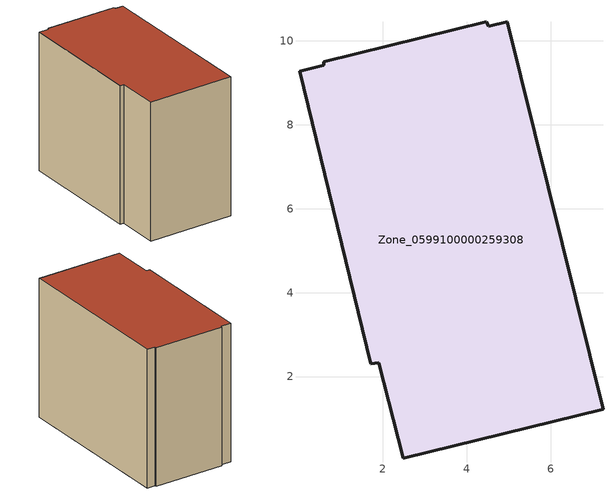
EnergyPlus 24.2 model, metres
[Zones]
Zone_0599100000259308
 floor ground (C_G): 2.49,0.05 1.91,2.33 1.72,2.31 0.02,9.28 0.6,9.41 0.59,9.5 4.47,10.46 4.53,10.35 4.97,10.46 7.25,1.23 z0
 wall outside (C_F): 4.53,10.35 4.47,10.46 0.59,9.5 0.6,9.41 0.02,9.28 1.72,2.31 1.91,2.33 2.49,0.05 7.25,1.23 4.97,10.46 4.53,10.35 z0:7.81
 roof outside (C_R): 1.91,2.33 2.49,0.05 7.25,1.23 4.97,10.46 4.53,10.35 4.47,10.46 0.59,9.5 0.6,9.41 0.02,9.28 1.72,2.31 z7.81
[BUILDING]
Pand.0599100000259308: North Axis=0; Terrain=City; Loads Convergence Tolerance Value=0.04; Temperature Convergence Tolerance Value=0.4; Solar Distribution=FullExterior; Maximum Number of Warmup Days=25; Minimum Number of Warmup Days=1
[Site:Location]
Rotterdam.The.Hague.AP_ZH_NLD Design_Conditions: Latitude=51.96; Longitude=4.45; Time Zone=1; Elevation=-4.5
[SITE:GROUNDTEMPERATURE:BUILDINGSURFACE]
18, 18, 18, 18, 18, 18, 18, 18, 18, 18, 18, 18
[MATERIAL] Thermal Absorptance=0.9; Solar Absorptance=0.7; Visible Absorptance=0.7
Name | Roughness | Thickness | Conductivity | Density | Specific Heat
G.TI.1946 | MediumSmooth | 0.15 | 1 | 540 | 1210
F.TI.1946 | Rough | 0.3 | 0.857143 | 1920 | 840
R.TI.1946 | MediumRough | 0.2 | 0.1 | 1500 | 1000
[CONSTRUCTION]
C_G: G.TI.1946
C_F: F.TI.1946
C_R: R.TI.1946
[ZONE]
Zone_0599100000259308: Type=1; Multiplier=1; Ceiling Height=Autocalculate; Volume=Autocalculate; Floor Area=autocalculate; Part of Total Floor Area=Yes
[ZONEINFILTRATION:DESIGNFLOWRATE]
Infil_Zone_0599100000259308: Zone or ZoneList or Space or SpaceList=Zone_0599100000259308; Schedule=AlwaysOn; Design Flow Rate Calculation Method=Flow/Area; Flow Rate per Floor Area=0.003; Constant Term Coefficient=1; Temperature Term Coefficient=0; Velocity Term Coefficient=0; Velocity Squared Term Coefficient=0
[HVACTEMPLATE:ZONE:IDEALLOADSAIRSYSTEM]
Zone_0599100000259308: Maximum Heating Supply Air Temperature=50; Minimum Cooling Supply Air Temperature=13; Maximum Heating Supply Air Humidity Ratio=0.0156; Minimum Cooling Supply Air Humidity Ratio=0.0077; Heating Limit=NoLimit; Cooling Limit=NoLimit; Dehumidification Control Type=ConstantSensibleHeatRatio; Cooling Sensible Heat Ratio=0.7; Dehumidification Setpoint=60; Humidification Control Type=None; Humidification Setpoint=30; Outdoor Air Method=None; Outdoor Air Flow Rate per Person=0.00944; Outdoor Air Flow Rate per Zone Floor Area=0; Outdoor Air Flow Rate per Zone=0; Demand Controlled Ventilation Type=None; Outdoor Air Economizer Type=NoEconomizer; Heat Recovery Type=None; Sensible Heat Recovery Effectiveness=0.7; Latent Heat Recovery Effectiveness=0.65
[ZONECONTROL:THERMOSTAT]
ThermostatControl_Zone_0599100000259308: Zone or ZoneList=Zone_0599100000259308; Control Type Schedule=DualSetpointControlType; Control 1=Thermostat_Zone_0599100000259308; Temperature Difference Between Cutout And Setpoint=0
[THERMOSTATSETPOINT:DUALSETPOINT]
Thermostat_Zone_0599100000259308: Heating Setpoint Temperature Schedule=HeatingSetpoint_Zone_0599100000259308; Cooling Setpoint Temperature Schedule=CoolingSetpoint_Zone_0599100000259308
[SCHEDULE:COMPACT]
HeatingSetpoint_Zone_0599100000259308: Through: 12/31, For: AllDays, Until: 24:00, 21
CoolingSetpoint_Zone_0599100000259308: Through: 12/31, For: AllDays, Until: 24:00, 24
DualSetpointControlType: Through: 12/31, For: AllDays, Until: 24:00, 4
AlwaysOn: Through: 12/31, For: AllDays, Until: 24:00, 1
